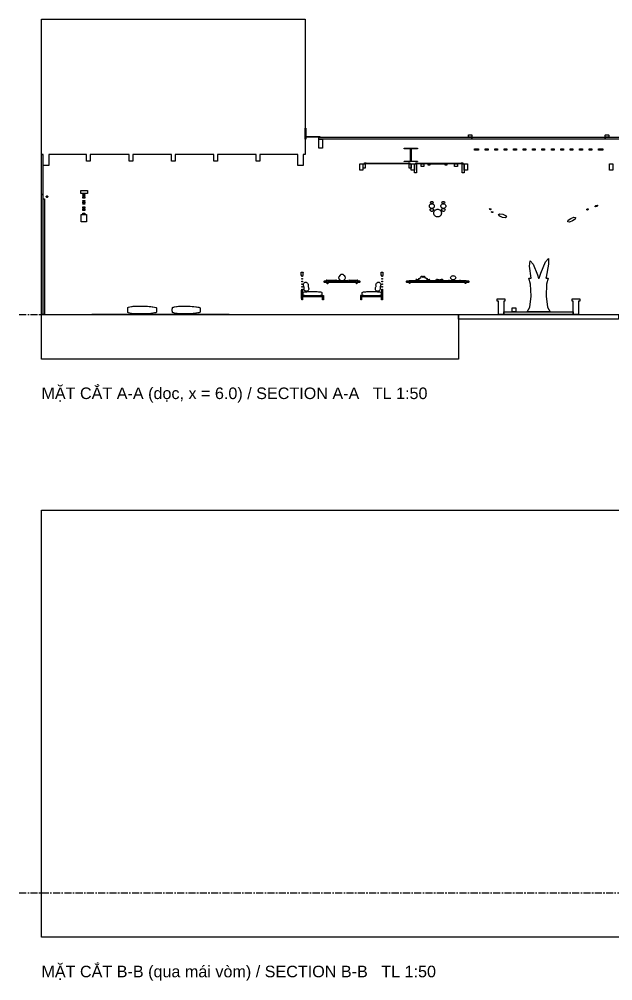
# Model space of a CAD drawing. Header units: millimetres. Extents: x -2320 to 44593, y -183000 to 30400.
# Drawn here: x -500 to 12858, y -48978 to -27360 of the extents above; entities that cross this region are included whole.
import ezdxf

# ---------------------------------------------------------------- set-up
doc = ezdxf.new("R2010")
doc.units = ezdxf.units.MM
doc.header["$LTSCALE"] = 50
doc.linetypes.add('CENTER', pattern=[5.08, 3.175, -0.635, 0.635, -0.635])
for name, color, linetype in [('A-BLDG', 8, 'Continuous'), ('A-SECT', 7, 'Continuous'), ('A-TEXT', 7, 'Continuous'), ('S-GRID', 8, 'CENTER')]:
    doc.layers.add(name, color=color, linetype=linetype)
doc.styles.add('VN', font='arial.ttf')

msp = doc.modelspace()

# ---------------------------------------------------------------- linework, layer by layer
at = {"layer": 'A-BLDG'}
msp.add_lwpolyline([(30400, -48000), (0, -48000), (0, -38400), (30400, -38400)], close=True, dxfattribs=at)
at = {"layer": 'A-SECT'}
for points in [[(41.4, -30400), (0.3, -30400), (0.3, -30280), (0.3, -27480), (0.3, -27360), (5935.6, -27360), (5935.6, -27480), (5935.6, -30280), (5935.6, -30400), (5894, -30400), (5894, -30650), (5770.3, -30650), (5770.3, -30400), (4918.6, -30400), (4918.6, -30550), (4836.1, -30550), (4836.1, -30400), (3963.7, -30400), (3963.7, -30550), (3881.3, -30550), (3881.3, -30400), (3008.9, -30400), (3008.9, -30550), (2926.5, -30550), (2926.5, -30400), (2054.1, -30400), (2054.1, -30550), (1971.6, -30550), (1971.6, -30400), (1099.3, -30400), (1099.3, -30550), (1016.8, -30550), (1016.8, -30400), (165, -30400), (165, -30650), (41.4, -30650)], [(5951.1, -29810), (5951.1, -30060), (5935.6, -30060), (5935.6, -29810)], [(6265.4, -29998), (6265.4, -30010), (5935.6, -30010), (5935.6, -29998)], [(9688, -30010), (9688, -30060), (6244.8, -30060), (6244.8, -30010)], [(9688, -30007), (9685, -30010), (9611, -30010), (9608, -30007), (9608, -29963), (9611, -29960), (9685, -29960), (9688, -29963)], [(12688, -30010), (12688, -30060), (9688, -30060), (9688, -30010)], [(12765, -29960), (12768, -29963), (12768, -30007), (12765, -30010), (12691, -30010), (12688, -30007), (12688, -29963), (12691, -29960)], [(15966, -30010), (15966, -30060), (12688, -30060), (12688, -30010)], [(6327.2, -30060), (6327.2, -30260), (6244.8, -30260), (6244.8, -30060)], [(8308.9, -30270.7), (8166, -30270.7), (8166, -30260), (8466, -30260), (8466, -30270.7), (8323.1, -30270.7), (8323.1, -30549.3), (8466, -30549.3), (8466, -30560), (8166, -30560), (8166, -30549.3), (8308.9, -30549.3)], [(30.9, -30400), (30.9, -31300), (0, -31300), (0, -30400)], [(9838.7, -30272), (9838.7, -30307), (9838.1, -30307), (9837.9, -30307), (9837.7, -30307), (9743, -30307), (9743, -30272), (9837.7, -30272), (9837.9, -30272), (9838.1, -30272)], [(10050.4, -30307), (10049.7, -30307), (9990.9, -30307), (9990.2, -30307), (9989.6, -30307), (9989.6, -30272), (9990.2, -30272), (9990.9, -30272), (10049.7, -30272), (10050.4, -30272), (10051, -30272), (10051, -30307)], [(10262.8, -30307), (10262, -30307), (10203.2, -30307), (10202.5, -30307), (10201.9, -30307), (10201.9, -30272), (10202.5, -30272), (10203.2, -30272), (10262, -30272), (10262.8, -30272), (10263.3, -30272), (10263.3, -30307)], [(10475.1, -30307), (10474.3, -30307), (10415.5, -30307), (10414.8, -30307), (10414.2, -30307), (10414.2, -30272), (10414.8, -30272), (10415.5, -30272), (10474.3, -30272), (10475.1, -30272), (10475.6, -30272), (10475.6, -30307)], [(10687.4, -30307), (10686.6, -30307), (10627.8, -30307), (10627.1, -30307), (10626.5, -30307), (10626.5, -30272), (10627.1, -30272), (10627.8, -30272), (10686.6, -30272), (10687.4, -30272), (10688, -30272), (10688, -30307)], [(10899.7, -30307), (10898.9, -30307), (10840.2, -30307), (10839.4, -30307), (10838.8, -30307), (10838.8, -30272), (10839.4, -30272), (10840.2, -30272), (10898.9, -30272), (10899.7, -30272), (10900.3, -30272), (10900.3, -30307)], [(11112, -30307), (11111.2, -30307), (11052.5, -30307), (11051.7, -30307), (11051.1, -30307), (11051.1, -30272), (11051.7, -30272), (11052.5, -30272), (11111.2, -30272), (11112, -30272), (11112.6, -30272), (11112.6, -30307)], [(11324.9, -30307), (11324.3, -30307), (11323.5, -30307), (11264.8, -30307), (11264, -30307), (11263.4, -30307), (11263.4, -30272), (11264, -30272), (11264.8, -30272), (11323.5, -30272), (11324.3, -30272), (11324.9, -30272)], [(11536.6, -30307), (11535.8, -30307), (11477.1, -30307), (11476.3, -30307), (11475.7, -30307), (11475.7, -30272), (11476.3, -30272), (11477.1, -30272), (11535.8, -30272), (11536.6, -30272), (11537.2, -30272), (11537.2, -30307)], [(11748.9, -30307), (11748.2, -30307), (11689.4, -30307), (11688.6, -30307), (11688, -30307), (11688, -30272), (11688.6, -30272), (11689.4, -30272), (11748.2, -30272), (11748.9, -30272), (11749.5, -30272), (11749.5, -30307)], [(11961.2, -30307), (11960.5, -30307), (11901.7, -30307), (11900.9, -30307), (11900.4, -30307), (11900.4, -30272), (11900.9, -30272), (11901.7, -30272), (11960.5, -30272), (11961.2, -30272), (11961.8, -30272), (11961.8, -30307)], [(12173.5, -30307), (12172.8, -30307), (12114, -30307), (12113.2, -30307), (12112.7, -30307), (12112.7, -30272), (12113.2, -30272), (12114, -30272), (12172.8, -30272), (12173.5, -30272), (12174.1, -30272), (12174.1, -30307)], [(12385.8, -30307), (12385.1, -30307), (12326.3, -30307), (12325.6, -30307), (12325, -30307), (12325, -30272), (12325.6, -30272), (12326.3, -30272), (12385.1, -30272), (12385.8, -30272), (12386.4, -30272), (12386.4, -30307)], [(12537.3, -30307), (12537.3, -30272), (12537.9, -30272), (12538.3, -30272), (12633, -30272), (12633, -30307), (12538.3, -30307), (12537.9, -30307)], [(7166, -30750), (7166, -30610), (7201, -30610), (7236, -30610), (7236, -30750), (7201, -30750)], [(7241, -30610), (7283, -30610), (7283, -30710), (7241, -30710)], [(7268, -30586), (7308, -30586), (7308, -30598), (8254.5, -30598), (8254.5, -30586), (8294.5, -30586), (8294.5, -30598), (8264.5, -30598), (8264.5, -30610), (7298, -30610), (7298, -30598), (7268, -30598)], [(8279.5, -30610), (8321.5, -30610), (8321.5, -30710), (8279.5, -30710)], [(8394.5, -30750), (8324.5, -30750), (8324.5, -30610), (8394.5, -30610)], [(8397.5, -30610), (8439.5, -30610), (8439.5, -30810), (8397.5, -30810)], [(8424.5, -30586), (8464.5, -30586), (8464.5, -30598), (9444, -30598), (9444, -30586), (9484, -30586), (9484, -30598), (9454, -30598), (9454, -30610), (8454.5, -30610), (8454.5, -30598), (8424.5, -30598)], [(8547.1, -30612), (8609, -30612), (8609, -30670), (8547.1, -30670)], [(8720.7, -30609.2), (8722.4, -30609.2), (8725.5, -30609.2), (8725.7, -30609.2), (8729.4, -30609.2), (8735.2, -30609.2), (8736, -30609.2), (8743.1, -30609.2), (8743.4, -30609.2), (8744.5, -30609.2), (8750.3, -30609.2), (8751.7, -30609.2), (8756.4, -30609.2), (8794.3, -30609.2), (8795.3, -30609.2), (8796.2, -30609.2), (8797.3, -30609.2), (8798.3, -30609.2), (8799.5, -30609.2), (8800.5, -30609.2), (8801.5, -30609.2), (8802.8, -30609.2), (8804.2, -30609.2), (8805.2, -30609.2), (8806.2, -30609.2), (8807.6, -30609.2), (8808.6, -30609.2), (8810.2, -30609.2), (8811.8, -30609.2), (8812.7, -30609.2), (8814.4, -30609.2), (8815.3, -30609.2), (8816.1, -30609.2), (8817.8, -30609.2), (8818.5, -30609.2), (8820.3, -30609.2), (8821.9, -30609.2), (8822.7, -30609.2), (8823.3, -30609.2), (8825, -30609.2), (8826.5, -30609.2), (8827.1, -30609.2), (8828.6, -30609.2), (8829.2, -30609.2), (8829.7, -30609.2), (8831.1, -30609.2), (8832.3, -30609.2), (8832.8, -30609.2), (8833.9, -30609.2), (8834.3, -30609.2), (8834.7, -30609.2), (8835.6, -30609.2), (8836.4, -30609.2), (8836.7, -30609.2), (8845.3, -30609.2), (8853.9, -30609.2), (8866, -30609.2), (8936.7, -30609.2), (8986.7, -30609.2), (8995.3, -30609.2), (8995.6, -30609.2), (8996.4, -30609.2), (8997.3, -30609.2), (8997.7, -30609.2), (8998.1, -30609.2), (8999.2, -30609.2), (8999.7, -30609.2), (9000.9, -30609.2), (9002.3, -30609.2), (9002.8, -30609.2), (9003.4, -30609.2), (9004.9, -30609.2), (9005.5, -30609.2), (9007, -30609.2), (9007.7, -30609.2), (9009.3, -30609.2), (9010.1, -30609.2), (9011.7, -30609.2), (9013.5, -30609.2), (9014.2, -30609.2), (9015.9, -30609.2), (9016.7, -30609.2), (9017.6, -30609.2), (9019.3, -30609.2), (9020.2, -30609.2), (9021.8, -30609.2), (9023.4, -30609.2), (9024.4, -30609.2), (9025.8, -30609.2), (9026.8, -30609.2), (9027.8, -30609.2), (9029.2, -30609.2), (9030.2, -30609.2), (9031.5, -30609.2), (9032.5, -30609.2), (9033.7, -30609.2), (9034.7, -30609.2), (9035.8, -30609.2), (9036.7, -30609.2), (9037.7, -30609.2), (9075.6, -30609.2), (9080.3, -30609.2), (9081.7, -30609.2), (9087.5, -30609.2), (9088.6, -30609.2), (9088.9, -30609.2), (9096, -30609.2), (9096.7, -30609.2), (9102.6, -30609.2), (9106.3, -30609.2), (9106.5, -30609.2), (9109.6, -30609.2), (9111.3, -30609.2), (9125.1, -30609.2), (9125.1, -30638.2), (9111.3, -30638.2), (9102.6, -30638.2), (9088.9, -30638.2), (9088.9, -30620.3), (9088.6, -30620.3), (9087.5, -30620.3), (9081.7, -30620.3), (9080.3, -30620.3), (9075.6, -30620.3), (9037.7, -30620.3), (9036.7, -30620.3), (9035.8, -30620.3), (9034.7, -30620.3), (9033.7, -30620.3), (9032.5, -30620.3), (9031.5, -30620.3), (9030.2, -30620.3), (9029.2, -30620.3), (9027.8, -30620.3), (9026.8, -30620.3), (9025.8, -30620.3), (9024.4, -30620.3), (9023.4, -30620.3), (9021.8, -30620.3), (9020.2, -30620.3), (9019.3, -30620.3), (9017.6, -30620.3), (9016.7, -30620.3), (9015.9, -30620.3), (9014.2, -30620.3), (9013.5, -30620.3), (9011.7, -30620.3), (9010.1, -30620.3), (9009.3, -30620.3), (9007.7, -30620.3), (9007, -30620.3), (9005.5, -30620.3), (9004.9, -30620.3), (9003.4, -30620.3), (9002.8, -30620.3), (9002.3, -30620.3), (9000.9, -30620.3), (8999.7, -30620.3), (8999.2, -30620.3), (8998.1, -30620.3), (8997.7, -30620.3), (8997.3, -30620.3), (8996.4, -30620.3), (8995.6, -30620.3), (8995.3, -30620.3), (8986.7, -30620.3), (8936.7, -30620.3), (8866, -30620.3), (8853.9, -30620.3), (8845.3, -30620.3), (8836.7, -30620.3), (8836.4, -30620.3), (8835.6, -30620.3), (8834.7, -30620.3), (8834.3, -30620.3), (8833.9, -30620.3), (8832.8, -30620.3), (8832.3, -30620.3), (8831.1, -30620.3), (8829.7, -30620.3), (8829.2, -30620.3), (8828.6, -30620.3), (8827.1, -30620.3), (8826.5, -30620.3), (8825, -30620.3), (8823.3, -30620.3), (8822.7, -30620.3), (8821.9, -30620.3), (8820.3, -30620.3), (8818.5, -30620.3), (8817.8, -30620.3), (8816.1, -30620.3), (8815.3, -30620.3), (8814.4, -30620.3), (8812.7, -30620.3), (8811.8, -30620.3), (8810.2, -30620.3), (8808.6, -30620.3), (8807.6, -30620.3), (8806.2, -30620.3), (8805.2, -30620.3), (8804.2, -30620.3), (8802.8, -30620.3), (8801.5, -30620.3), (8800.5, -30620.3), (8799.5, -30620.3), (8798.3, -30620.3), (8797.3, -30620.3), (8796.2, -30620.3), (8795.3, -30620.3), (8794.3, -30620.3), (8756.4, -30620.3), (8751.7, -30620.3), (8750.3, -30620.3), (8744.5, -30620.3), (8743.4, -30620.3), (8743.1, -30620.3), (8743.1, -30638.2), (8729.4, -30638.2), (8720.7, -30638.2), (8706.9, -30638.2), (8706.9, -30609.2)], [(9299.5, -30612), (9361.4, -30612), (9361.4, -30670), (9299.5, -30670)], [(9469, -30610), (9511, -30610), (9511, -30810), (9469, -30810)], [(9516, -30750), (9516, -30610), (9518, -30610), (9586, -30610), (9586, -30750), (9518, -30750)], [(12856, -30750), (12786, -30750), (12786, -30610), (12856, -30610)], [(0, -34000), (0, -31315), (1.2, -31309.3), (4.6, -31304.4), (9.6, -31301.1), (15.5, -31300), (21.4, -31301.1), (26.4, -31304.4), (29.8, -31309.3), (30.9, -31315), (30.9, -34000)], [(136.7, -31362.7), (128.4, -31367.4), (118.8, -31367.4), (110.5, -31362.7), (105.7, -31354.7), (105.7, -31345.3), (110.5, -31337.3), (118.8, -31332.6), (128.4, -31332.6), (136.7, -31337.3), (141.5, -31345.3), (141.5, -31354.7)], [(885, -31276), (885, -31214), (889, -31210), (1031, -31210), (1035, -31214), (1035, -31276), (1031, -31280), (889, -31280)], [(935, -31310.5), (935, -31299.1), (975, -31299.1), (975, -31310.5), (975, -31318.9), (935, -31318.9)], [(975, -31345.1), (975, -31347), (935, -31347), (935, -31345.1), (935, -31333), (975, -31333)], [(70.7, -34000), (41.1, -34000), (41.1, -31400), (70.7, -31400)], [(935, -31367.6), (935, -31361.1), (975, -31361.1), (975, -31367.6), (975, -31380.9), (935, -31380.9)], [(975, -31439.1), (975, -31452.4), (975, -31458.9), (935, -31458.9), (935, -31452.4), (935, -31439.1)], [(975, -31485.1), (975, -31487), (935, -31487), (935, -31485.1), (935, -31473), (975, -31473)], [(935, -31520.9), (935, -31507.6), (935, -31501.1), (975, -31501.1), (975, -31507.6), (975, -31520.9)], [(8829.1, -31594.8), (8820.3, -31604), (8817.4, -31606), (8808.1, -31611.4), (8806, -31612.2), (8798.1, -31614.5), (8791.8, -31615.6), (8786.1, -31616), (8780.4, -31615.6), (8774.1, -31614.5), (8766.2, -31612.2), (8764.1, -31611.4), (8754.7, -31606), (8751.8, -31604), (8743.1, -31594.8), (8736.5, -31584.4), (8734.2, -31577.8), (8732.8, -31573.4), (8730.5, -31573.4), (8730.5, -31549.4), (8732.8, -31549.4), (8734.2, -31545), (8736.5, -31538.4), (8743.1, -31527.9), (8751.8, -31518.8), (8754.7, -31516.8), (8764.1, -31511.3), (8766.2, -31510.6), (8774.1, -31508.3), (8780.4, -31507.2), (8786.1, -31506.8), (8791.8, -31507.2), (8798.1, -31508.3), (8806, -31510.6), (8808.1, -31511.3), (8817.4, -31516.8), (8820.3, -31518.8), (8829.1, -31527.9), (8835.7, -31538.4), (8838, -31545), (8839.4, -31549.4), (8841.7, -31549.4), (8841.7, -31573.4), (8839.4, -31573.4), (8838, -31577.8), (8835.7, -31584.4)], [(8822.5, -31484.2), (8811.1, -31497.1), (8801.6, -31504.2), (8796.5, -31504.2), (8786.1, -31504.2), (8775.7, -31504.2), (8770.6, -31504.2), (8761.1, -31497.1), (8749.7, -31484.2), (8761.1, -31468.1), (8770.6, -31459.2), (8775.7, -31457.6), (8786.1, -31456.4), (8796.5, -31457.6), (8801.6, -31459.2), (8811.1, -31468.1)], [(9077.3, -31606), (9067.9, -31611.4), (9065.8, -31612.2), (9057.9, -31614.5), (9051.6, -31615.6), (9045.9, -31616), (9040.2, -31615.6), (9033.9, -31614.5), (9026, -31612.2), (9023.9, -31611.4), (9014.6, -31606), (9011.7, -31604), (9002.9, -31594.8), (8996.3, -31584.4), (8994, -31577.8), (8992.6, -31573.4), (8990.3, -31573.4), (8990.3, -31549.4), (8992.6, -31549.4), (8994, -31545), (8996.3, -31538.4), (9002.9, -31527.9), (9011.7, -31518.8), (9014.6, -31516.8), (9023.9, -31511.3), (9026, -31510.6), (9033.9, -31508.3), (9040.2, -31507.2), (9045.9, -31506.8), (9051.6, -31507.2), (9057.9, -31508.3), (9065.8, -31510.6), (9067.9, -31511.3), (9077.3, -31516.8), (9080.2, -31518.8), (9088.9, -31527.9), (9095.5, -31538.4), (9097.8, -31545), (9099.2, -31549.4), (9101.5, -31549.4), (9101.5, -31573.4), (9099.2, -31573.4), (9097.8, -31577.8), (9095.5, -31584.4), (9088.9, -31594.8), (9080.2, -31604)], [(9070.9, -31497.1), (9061.4, -31504.2), (9056.3, -31504.2), (9045.9, -31504.2), (9035.5, -31504.2), (9030.4, -31504.2), (9020.9, -31497.1), (9009.5, -31484.2), (9020.9, -31468.1), (9030.4, -31459.2), (9035.5, -31457.6), (9045.9, -31456.4), (9056.3, -31457.6), (9061.4, -31459.2), (9070.9, -31468.1), (9082.3, -31484.2)], [(12456.4, -31570.2), (12476.3, -31549.5), (12507.8, -31537.9), (12519.5, -31547), (12499.7, -31567.7), (12468.1, -31579.3)], [(1015, -31751.9), (1015, -31838.5), (1015, -31915.3), (895, -31915.3), (895, -31838.5), (895, -31751.9)], [(975, -31592.4), (975, -31598.9), (935, -31598.9), (935, -31592.4), (935, -31579.1), (975, -31579.1)], [(935, -31614.9), (935, -31613), (975, -31613), (975, -31614.9), (975, -31627), (935, -31627)], [(975, -31653.4), (975, -31660.9), (935, -31660.9), (935, -31653.4), (935, -31641.1), (975, -31641.1)], [(935, -31738.9), (935, -31726.6), (935, -31719.1), (975, -31719.1), (975, -31726.6), (975, -31738.9)], [(8811.1, -31666.1), (8801.6, -31676.8), (8796.5, -31681.2), (8786.1, -31684.3), (8775.7, -31681.2), (8770.6, -31676.8), (8761.1, -31666.1), (8743.8, -31636.8), (8761.1, -31624), (8775.7, -31616.8), (8786.1, -31616.8), (8796.5, -31616.8), (8811.1, -31624), (8828.4, -31636.8)], [(8853.3, -31658.8), (8866.6, -31647.3), (8876.1, -31641.7), (8891.8, -31634.9), (8891.9, -31634.8), (8904.6, -31632.6), (8916, -31631.9), (8927.4, -31632.6), (8940.1, -31634.8), (8940.2, -31634.9), (8955.9, -31641.7), (8965.4, -31647.3), (8978.7, -31658.8), (8982.2, -31662.4), (8993, -31679.7), (8999.7, -31698.5), (9000.5, -31706), (9003.7, -31706), (9003.7, -31730), (9000.5, -31730), (8999.7, -31737.5), (8993, -31756.3), (8982.2, -31773.6), (8978.7, -31777.2), (8965.4, -31788.7), (8955.9, -31794.3), (8940.2, -31801.1), (8940.1, -31801.2), (8927.4, -31803.4), (8916, -31804.1), (8904.6, -31803.4), (8891.9, -31801.2), (8891.8, -31801.1), (8876.1, -31794.3), (8866.6, -31788.7), (8853.3, -31777.2), (8849.8, -31773.6), (8839, -31756.3), (8832.3, -31737.5), (8831.5, -31730), (8828.3, -31730), (8828.3, -31706), (8831.5, -31706), (8832.3, -31698.5), (8839, -31679.7), (8849.8, -31662.4)], [(9061.4, -31676.8), (9056.3, -31681.2), (9045.9, -31684.3), (9035.5, -31681.2), (9030.4, -31676.8), (9020.9, -31666.1), (9003.6, -31636.8), (9020.9, -31624), (9035.5, -31616.8), (9045.9, -31616.8), (9056.3, -31616.8), (9070.9, -31624), (9088.2, -31636.8), (9070.9, -31666.1)], [(10111.5, -31621.1), (10115.9, -31634.4), (10104.6, -31643.4), (10088.9, -31639.1), (10084.5, -31625.8), (10095.8, -31616.8)], [(10131.3, -31701.1), (10130.3, -31687.5), (10144.7, -31681.2), (10160.1, -31688.5), (10161.1, -31702.1), (10146.7, -31708.4)], [(10289, -31751.6), (10316.7, -31733.3), (10380.9, -31741.9), (10444, -31772.4), (10469, -31806.9), (10441.3, -31825.2), (10377.1, -31816.6), (10314, -31786.1)], [(12302.4, -31638.7), (12288.4, -31649.5), (12273.9, -31645.2), (12273.3, -31630.3), (12287.2, -31619.6), (12301.8, -31623.8)], [(11885.3, -31922.3), (11843.7, -31915.7), (11854.4, -31880.2), (11911.1, -31836.6), (11980.7, -31810.5), (12022.3, -31817.2), (12011.6, -31852.7), (11954.8, -31896.2)], [(11367.8, -33318.2), (11357.8, -33584.7), (11387.7, -33833.4), (11447.6, -33940), (11258.6, -33940), (11190.9, -33940), (11189.3, -33940), (11188.7, -33940), (11188.3, -33940), (11188, -33940), (11187.7, -33940), (11187.3, -33940), (11186.6, -33940), (11184.8, -33940), (10928.7, -33940), (10988.6, -33833.4), (11018.5, -33584.7), (11008.5, -33318.2), (10968.6, -33185), (11023, -33185), (10985.6, -32910.1), (11001.5, -32791.6), (11066.9, -32863.5), (11164.2, -33106.6), (11187.4, -33185), (11187.7, -33185), (11188, -33185), (11188.3, -33185), (11188.7, -33185), (11189.3, -33185), (11190.9, -33185), (11201.6, -33185), (11238.7, -33072), (11346.1, -32814.2), (11410.5, -32738.9), (11414.5, -32866.3), (11357.1, -33162.2), (11351, -33185), (11407.7, -33185)], [(5849, -33121), (5849, -33064), (5853, -33060), (5849, -33060), (5845, -33056), (5845, -33049), (5849, -33045), (5883, -33045), (5887, -33049), (5887, -33056), (5883, -33060), (5879, -33060), (5883, -33064), (5883, -33121), (5879, -33125), (5873, -33125), (5873, -33147.3), (5857, -33147.3), (5857, -33125), (5853, -33125)], [(7649, -33121), (7649, -33064), (7653, -33060), (7649, -33060), (7645, -33056), (7645, -33049), (7649, -33045), (7683, -33045), (7687, -33049), (7687, -33056), (7683, -33060), (7679, -33060), (7683, -33064), (7683, -33121), (7679, -33125), (7675, -33125), (7675, -33147.3), (7659, -33147.3), (7659, -33125), (7653, -33125)], [(5857, -33206.7), (5857, -33190.1), (5873, -33190.1), (5873, -33206.7)], [(5857, -33266.1), (5857, -33249.5), (5873, -33249.5), (5873, -33266.1)], [(5963.1, -33477.9), (5960.3, -33478), (5957.5, -33477.9), (5954.6, -33477.8), (5951.3, -33477.1), (5945.1, -33473.8), (5934.6, -33466.2), (5923.5, -33455.8), (5915.9, -33444.3), (5911.5, -33432.3), (5909.4, -33420), (5909.2, -33407.4), (5910.1, -33394.6), (5909.8, -33382), (5906.4, -33369.9), (5901.7, -33357.9), (5898.2, -33345.8), (5896.6, -33333.4), (5897.2, -33320.7), (5901.1, -33307.4), (5908.6, -33294.2), (5916.4, -33283.8), (5921.3, -33278.9), (5924.3, -33277.2), (5927, -33276.2), (5929.7, -33275.3), (5932.4, -33274.6), (5935.1, -33273.9), (5937.8, -33273.3), (5940, -33272.9), (5941.6, -33272.2), (5942.2, -33272.6), (5943.3, -33272.5), (5946.1, -33272.2), (5948.9, -33272.1), (5951.7, -33272), (5954.5, -33272.1), (5957.4, -33272.2), (5960.7, -33272.9), (5966.9, -33276.2), (5977.4, -33283.8), (5988.5, -33294.2), (5996.1, -33305.7), (6000.5, -33317.7), (6002.6, -33330), (6002.8, -33342.6), (6001.9, -33355.4), (6002.2, -33368), (6005.6, -33380.1), (6010.3, -33392.1), (6013.8, -33404.2), (6015.4, -33416.6), (6014.8, -33429.3), (6010.9, -33442.6), (6003.4, -33455.8), (5995.6, -33466.2), (5990.7, -33471.1), (5987.7, -33472.8), (5985, -33473.8), (5982.3, -33474.7), (5979.6, -33475.4), (5976.9, -33476.1), (5974.2, -33476.7), (5972, -33477.1), (5970.4, -33477.8), (5969.8, -33477.4), (5968.7, -33477.5), (5965.9, -33477.8)], [(6432.5, -33280), (6436, -33280), (6436, -33274), (6430, -33280), (6372, -33280), (6366, -33274), (6366, -33246), (6372, -33240), (6430, -33240), (6436, -33246), (6436, -33240), (7096, -33240), (7096, -33246), (7102, -33240), (7160, -33240), (7166, -33246), (7166, -33274), (7160, -33280), (7102, -33280), (7096, -33274), (7096, -33280), (7099.5, -33280), (7099.5, -33312.4), (7087.5, -33312.4), (7087.5, -33280), (6444.5, -33280), (6444.5, -33312.4), (6432.5, -33312.4)], [(6518.3, -33228), (6522.8, -33228), (6529.2, -33228), (6540.7, -33228), (6567.8, -33228), (6572.9, -33226.7), (6611.4, -33216), (6615.6, -33218), (6607.2, -33228), (6572.9, -33238.5), (6567.8, -33240), (6540.7, -33240), (6529.2, -33240), (6522.8, -33240), (6518.3, -33240), (6514.8, -33240), (6511.6, -33240), (6508.4, -33240), (6504.9, -33240), (6500.4, -33240), (6494, -33240), (6482.5, -33240), (6455.4, -33240), (6450.3, -33238.5), (6416, -33228), (6407.6, -33218), (6411.8, -33216), (6450.3, -33226.7), (6455.4, -33228), (6482.5, -33228), (6494, -33228), (6500.4, -33228), (6504.9, -33228), (6508.4, -33228), (6511.6, -33228), (6514.8, -33228)], [(6641.2, -33240), (6641.2, -33237), (6646.3, -33237), (6632.9, -33225), (6636.9, -33223), (6649, -33233), (6682.1, -33233), (6725.3, -33233), (6728.5, -33233), (6724.4, -33227), (6704.7, -33205.7), (6702.3, -33203), (6694.6, -33175), (6700.4, -33145), (6704.7, -33140.5), (6720.4, -33125), (6733.5, -33117), (6730.5, -33117), (6730.5, -33109), (6734.8, -33109), (6741.2, -33097), (6746.7, -33094.7), (6755.8, -33091.7), (6761.5, -33090.5), (6766, -33090.1), (6770.5, -33090.5), (6776.2, -33091.7), (6785.3, -33094.7), (6790.8, -33097), (6797.2, -33109), (6801.5, -33109), (6801.5, -33117), (6798.5, -33117), (6811.6, -33125), (6827.3, -33140.5), (6831.6, -33145), (6837.4, -33175), (6829.7, -33203), (6827.3, -33205.7), (6807.6, -33227), (6803.6, -33233), (6806.7, -33233), (6849.9, -33233), (6883, -33233), (6895.1, -33223), (6899.1, -33225), (6885.7, -33237), (6890.8, -33237), (6890.8, -33240)], [(7027.1, -33228), (7031.6, -33228), (7038, -33228), (7049.5, -33228), (7076.6, -33228), (7081.7, -33226.7), (7120.2, -33216), (7124.4, -33218), (7116, -33228), (7081.7, -33238.5), (7076.6, -33240), (7049.5, -33240), (7038, -33240), (7031.6, -33240), (7027.1, -33240), (7023.6, -33240), (7020.4, -33240), (7017.2, -33240), (7013.7, -33240), (7009.2, -33240), (7002.8, -33240), (6991.3, -33240), (6964.2, -33240), (6959.1, -33238.5), (6924.8, -33228), (6916.4, -33218), (6920.6, -33216), (6959.1, -33226.7), (6964.2, -33228), (6991.3, -33228), (7002.8, -33228), (7009.2, -33228), (7013.7, -33228), (7017.2, -33228), (7020.4, -33228), (7023.6, -33228)], [(7555.1, -33476.1), (7552.4, -33475.4), (7549.7, -33474.7), (7547, -33473.8), (7544.3, -33472.8), (7541.3, -33471.1), (7536.4, -33466.2), (7528.6, -33455.8), (7521.1, -33442.6), (7517.2, -33429.3), (7516.6, -33416.6), (7518.2, -33404.2), (7521.7, -33392.1), (7526.4, -33380.1), (7529.8, -33368), (7530.1, -33355.4), (7529.2, -33342.6), (7529.4, -33330), (7531.5, -33317.7), (7535.9, -33305.7), (7543.5, -33294.2), (7554.6, -33283.8), (7565.1, -33276.2), (7571.3, -33272.9), (7574.6, -33272.2), (7577.5, -33272.1), (7580.3, -33272), (7583.1, -33272.1), (7585.9, -33272.2), (7588.7, -33272.5), (7589.8, -33272.6), (7590.4, -33272.2), (7592, -33272.9), (7594.2, -33273.3), (7596.9, -33273.9), (7599.6, -33274.6), (7602.3, -33275.3), (7605, -33276.2), (7607.7, -33277.2), (7610.7, -33278.9), (7615.6, -33283.8), (7623.4, -33294.2), (7630.9, -33307.4), (7634.8, -33320.7), (7635.4, -33333.4), (7633.8, -33345.8), (7630.3, -33357.9), (7625.6, -33369.9), (7622.2, -33382), (7621.9, -33394.6), (7622.8, -33407.4), (7622.6, -33420), (7620.5, -33432.3), (7616.1, -33444.3), (7608.5, -33455.8), (7597.4, -33466.2), (7586.9, -33473.8), (7580.7, -33477.1), (7577.4, -33477.8), (7574.5, -33477.9), (7571.7, -33478), (7568.9, -33477.9), (7566.1, -33477.8), (7563.3, -33477.5), (7562.2, -33477.4), (7561.6, -33477.8), (7560, -33477.1), (7557.8, -33476.7)], [(7675, -33190.1), (7675, -33206.7), (7659, -33206.7), (7659, -33190.1)], [(7675, -33249.5), (7675, -33266.1), (7659, -33266.1), (7659, -33249.5)], [(8282.5, -33280), (8286, -33280), (8286, -33274), (8280, -33280), (8222, -33280), (8216, -33274), (8216, -33246), (8222, -33240), (8280, -33240), (8286, -33246), (8286, -33240), (9546, -33240), (9546, -33246), (9552, -33240), (9610, -33240), (9616, -33246), (9616, -33274), (9610, -33280), (9552, -33280), (9546, -33274), (9546, -33280), (9549.5, -33280), (9549.5, -33299.3), (9537.5, -33299.3), (9537.5, -33280), (8294.5, -33280), (8294.5, -33299.3), (8282.5, -33299.3)], [(8706.7, -33223.4), (8660.8, -33237), (8887, -33237), (8881.2, -33219), (8892.8, -33203), (8906, -33206.3), (8922.6, -33209.6), (8931.7, -33211), (8935.3, -33214.2), (8946.1, -33220.2), (8956, -33222), (8965.9, -33220.2), (8976.7, -33214.2), (8980.3, -33211), (8989.4, -33209.6), (9006, -33206.3), (9019.2, -33203), (9030.8, -33219), (9025, -33237), (9180.8, -33237), (9165.4, -33225), (9170, -33223), (9183.9, -33233), (9209.4, -33233), (9236.4, -33233), (9254, -33233), (9267.1, -33233), (9277.8, -33233), (9287.2, -33233), (9296, -33233), (9304.8, -33233), (9314.2, -33233), (9324.9, -33233), (9338, -33233), (9355.6, -33233), (9382.6, -33233), (9408.1, -33233), (9422, -33223), (9426.6, -33225), (9411.2, -33237), (9556, -33237), (9556, -33240), (8276, -33240), (8276, -33237), (8511.2, -33237), (8465.3, -33223.4), (8445.2, -33217), (8429.6, -33205), (8465.3, -33208.3), (8484.7, -33210), (8499.4, -33186), (8536, -33168.4), (8547.6, -33164.1), (8547.6, -33137), (8574.5, -33137), (8574.5, -33156.9), (8586, -33156), (8597.5, -33156.9), (8597.5, -33137), (8624.4, -33137), (8624.4, -33164.1), (8636, -33168.4), (8672.6, -33186), (8687.3, -33210), (8706.7, -33208.3), (8742.4, -33205), (8726.8, -33217)], [(9305.9, -33207.4), (9290.1, -33216.6), (9277.4, -33221.2), (9266, -33222.6), (9254.6, -33221.2), (9241.9, -33216.6), (9226.1, -33207.4), (9220.4, -33203), (9209.2, -33175), (9217.6, -33145), (9226.1, -33139), (9241.9, -33130.5), (9254.6, -33126.3), (9266, -33125), (9277.4, -33126.3), (9290.1, -33130.5), (9305.9, -33139), (9314.4, -33145), (9322.8, -33175), (9311.6, -33203)], [(5856, -33637), (5856, -33573), (5854, -33570), (5856, -33567), (5856, -33453), (5854, -33450), (5857, -33450), (5857, -33427.7), (5873, -33427.7), (5873, -33450), (5876, -33450), (5874, -33453), (5874, -33567), (5876, -33570), (5878, -33570), (5876, -33573), (5876, -33637), (5878, -33640), (5875, -33640), (5875, -33670), (5857, -33670), (5857, -33640), (5854, -33640)], [(5857, -33325.5), (5857, -33308.9), (5873, -33308.9), (5873, -33325.5)], [(5873, -33384.9), (5857, -33384.9), (5857, -33368.3), (5873, -33368.3)], [(5888.2, -33527.5), (5888.3, -33523), (5888.5, -33518.6), (5888.9, -33514.1), (5889.3, -33509.6), (5889.8, -33505.1), (5891.4, -33500.6), (5899.5, -33496.2), (5918.3, -33491.8), (5943.5, -33488.3), (5969.8, -33486.2), (5996, -33485.2), (6022.3, -33484.7), (6048.5, -33484.6), (6074.8, -33484.5), (6101, -33484.5), (6127.3, -33484.5), (6153.5, -33484.6), (6179.8, -33484.7), (6206, -33485.2), (6232.3, -33486.2), (6258.5, -33488.3), (6283.7, -33491.8), (6302.5, -33496.2), (6310.6, -33500.6), (6312.2, -33505.1), (6312.7, -33509.6), (6313.1, -33514.1), (6313.5, -33518.6), (6313.7, -33523), (6313.8, -33527.5), (6313.9, -33531.7), (6314.3, -33533.2), (6313.9, -33533.6), (6313.8, -33536.5), (6313.7, -33541), (6313.5, -33545.4), (6313.1, -33549.9), (6312.7, -33554.4), (6312.2, -33558.9), (6310.6, -33563.4), (6302.5, -33567.8), (6283.7, -33572.2), (6258.5, -33575.7), (6232.3, -33577.8), (6206, -33578.8), (6179.8, -33579.3), (6153.5, -33579.4), (6127.3, -33579.5), (6101, -33579.5), (6074.8, -33579.5), (6048.5, -33579.4), (6022.3, -33579.3), (5996, -33578.8), (5969.8, -33577.8), (5943.5, -33575.7), (5918.3, -33572.2), (5899.5, -33567.8), (5891.4, -33563.4), (5889.8, -33558.9), (5889.3, -33554.4), (5888.9, -33549.9), (5888.5, -33545.4), (5888.3, -33541), (5888.2, -33536.5), (5888.1, -33532.3), (5887.7, -33530.8), (5888.1, -33530.4)], [(7218.5, -33518.6), (7218.9, -33514.1), (7219.3, -33509.6), (7219.8, -33505.1), (7221.4, -33500.6), (7229.5, -33496.2), (7248.3, -33491.8), (7273.5, -33488.3), (7299.7, -33486.2), (7326, -33485.2), (7352.3, -33484.7), (7378.5, -33484.6), (7404.8, -33484.5), (7431, -33484.5), (7457.3, -33484.5), (7483.5, -33484.6), (7509.7, -33484.7), (7536, -33485.2), (7562.3, -33486.2), (7588.5, -33488.3), (7613.7, -33491.8), (7632.5, -33496.2), (7640.6, -33500.6), (7642.2, -33505.1), (7642.7, -33509.6), (7643.1, -33514.1), (7643.5, -33518.6), (7643.7, -33523), (7643.8, -33527.5), (7643.9, -33530.4), (7644.3, -33530.8), (7643.9, -33532.3), (7643.8, -33536.5), (7643.7, -33541), (7643.5, -33545.4), (7643.1, -33549.9), (7642.7, -33554.4), (7642.2, -33558.9), (7640.6, -33563.4), (7632.5, -33567.8), (7613.7, -33572.2), (7588.5, -33575.7), (7562.3, -33577.8), (7536, -33578.8), (7509.7, -33579.3), (7483.5, -33579.4), (7457.3, -33579.5), (7431, -33579.5), (7404.8, -33579.5), (7378.5, -33579.4), (7352.3, -33579.3), (7326, -33578.8), (7299.7, -33577.8), (7273.5, -33575.7), (7248.3, -33572.2), (7229.5, -33567.8), (7221.4, -33563.4), (7219.8, -33558.9), (7219.3, -33554.4), (7218.9, -33549.9), (7218.5, -33545.4), (7218.3, -33541), (7218.2, -33536.5), (7218.1, -33533.6), (7217.7, -33533.2), (7218.1, -33531.7), (7218.2, -33527.5), (7218.3, -33523)], [(7654, -33570), (7656, -33570), (7658, -33567), (7658, -33453), (7656, -33450), (7659, -33450), (7659, -33427.7), (7675, -33427.7), (7675, -33450), (7678, -33450), (7676, -33453), (7676, -33567), (7678, -33570), (7676, -33573), (7676, -33637), (7678, -33640), (7675, -33640), (7675, -33670), (7657, -33670), (7657, -33640), (7654, -33640), (7656, -33637), (7656, -33573)], [(7675, -33308.9), (7675, -33325.5), (7659, -33325.5), (7659, -33308.9)], [(7659, -33368.3), (7675, -33368.3), (7675, -33384.9), (7659, -33384.9)], [(5881, -33580), (6321, -33580), (6321, -33600), (5881, -33600)], [(6326, -33637), (6326, -33573), (6324, -33570), (6348, -33570), (6346, -33573), (6346, -33637), (6348, -33640), (6345, -33640), (6345, -33670), (6327, -33670), (6327, -33640), (6324, -33640)], [(7184, -33570), (7208, -33570), (7206, -33573), (7206, -33637), (7208, -33640), (7205, -33640), (7205, -33670), (7187, -33670), (7187, -33640), (7184, -33640), (7186, -33637), (7186, -33573)], [(7211, -33580), (7651, -33580), (7651, -33600), (7211, -33600)], [(10288, -34000), (10288, -33700), (10258, -33700), (10258, -33650), (10428, -33650), (10428, -33700), (10408, -33700), (10408, -34000)], [(11968, -34000), (11968, -33700), (11948, -33700), (11948, -33650), (12118, -33650), (12118, -33700), (12088, -33700), (12088, -34000)], [(1942.6, -33882.6), (1943, -33874.9), (1943.6, -33867.2), (1944.5, -33859.5), (1945.4, -33851.8), (1948.2, -33844), (1960.7, -33835.8), (1989.3, -33826.8), (2027.5, -33818.4), (2044.7, -33815.9), (2067.3, -33812.9), (2107.2, -33810.2), (2147, -33809.1), (2155.9, -33809.1), (2186.8, -33809.2), (2226.6, -33809.8), (2266.5, -33810.5), (2267.2, -33810.5), (2306.3, -33811.5), (2346.1, -33812.1), (2378.4, -33812.8), (2386, -33813.2), (2425.8, -33816), (2465.6, -33820), (2489.7, -33823.2), (2505.5, -33825.5), (2543.6, -33831.7), (2571.4, -33837.7), (2583.4, -33844.2), (2586.1, -33851.8), (2587.1, -33859.5), (2587.9, -33867.2), (2588.5, -33874.9), (2589, -33882.6), (2589.3, -33890.3), (2589.4, -33894.6), (2590, -33894.8), (2591.2, -33899.2), (2589.4, -33900.9), (2589.3, -33905.7), (2589, -33913.4), (2588.5, -33921.1), (2587.9, -33928.8), (2587.1, -33936.5), (2586.1, -33944.2), (2583.4, -33951.8), (2571.4, -33958.3), (2543.6, -33964.3), (2505.5, -33970.5), (2489.7, -33972.8), (2465.6, -33976), (2425.8, -33980), (2386, -33982.8), (2378.4, -33983.2), (2346.1, -33983.9), (2306.3, -33984.5), (2267.2, -33985.5), (2266.5, -33985.5), (2226.6, -33986.2), (2186.8, -33986.8), (2155.9, -33986.9), (2147, -33986.9), (2107.2, -33985.8), (2067.3, -33983.1), (2044.7, -33980.1), (2027.5, -33977.6), (1989.3, -33969.2), (1960.7, -33960.2), (1948.2, -33952), (1945.4, -33944.2), (1944.5, -33936.5), (1943.6, -33928.8), (1943, -33921.1), (1942.6, -33913.4), (1942.3, -33905.7), (1942.2, -33898.5), (1941.7, -33896.8), (1942.2, -33896.3), (1942.3, -33890.3)], [(3572.6, -33899.8), (3572.4, -33905.7), (3572, -33913.4), (3571.2, -33921.1), (3570.1, -33928.8), (3568.7, -33936.5), (3566.9, -33944.2), (3565.9, -33945.8), (3562, -33951.9), (3539.2, -33959.7), (3520.5, -33962.9), (3487.2, -33969.1), (3476.5, -33970.6), (3432.7, -33976.4), (3417.7, -33978), (3388.9, -33979.9), (3345.2, -33982.2), (3345.1, -33982.2), (3301.2, -33984), (3272.7, -33985.6), (3257.4, -33986), (3213.6, -33986.9), (3200.2, -33987), (3169.8, -33987), (3127.7, -33986), (3126, -33985.9), (3082.1, -33982.5), (3055.3, -33978.7), (3038.3, -33976.3), (2996.3, -33968.2), (2982.8, -33964.6), (2964.8, -33960), (2951.1, -33952), (2948.1, -33944.2), (2947, -33936.5), (2946.1, -33928.8), (2945.4, -33921.1), (2944.9, -33913.4), (2944.6, -33905.7), (2944.5, -33898.5), (2944, -33896.8), (2944.5, -33896.4), (2944.6, -33890.3), (2944.9, -33882.6), (2945.4, -33874.9), (2946.1, -33867.2), (2947, -33859.5), (2948.1, -33851.8), (2951.1, -33844), (2964.8, -33836), (2982.8, -33831.4), (2996.3, -33827.8), (3038.3, -33819.7), (3055.3, -33817.3), (3082.1, -33813.5), (3126, -33810.1), (3127.7, -33810), (3169.8, -33809), (3200.2, -33809), (3213.6, -33809.1), (3257.4, -33810), (3272.7, -33810.4), (3301.2, -33812), (3345.1, -33813.8), (3345.2, -33813.8), (3388.9, -33816.1), (3417.7, -33818), (3432.7, -33819.6), (3476.5, -33825.4), (3487.2, -33826.9), (3520.5, -33833.1), (3539.2, -33836.3), (3562, -33844.1), (3565.9, -33850.2), (3566.9, -33851.8), (3568.7, -33859.5), (3570.1, -33867.2), (3571.2, -33874.9), (3572, -33882.6), (3572.4, -33890.3), (3572.6, -33896.9), (3573.7, -33899.2)], [(10408.1, -33940), (11967.9, -33940), (11967.9, -34000), (10408.1, -34000)], [(10679.4, -33850), (10679.4, -33940), (10596.9, -33940), (10596.9, -33850)], [(0, -35000), (0, -34001.8), (9388, -34001.8), (9388, -35000)], [(4225, -33988), (4225, -34000), (1133.5, -34000), (1133.5, -33988)], [(12988, -34001.8), (12988, -34100), (9388, -34100), (9388, -34001.8)]]:
    msp.add_lwpolyline(points, close=True, dxfattribs=at)
at = {"layer": 'S-GRID'}
for p, q in [((-500, -34000), (35669.5, -34000)), ((-500, -47000), (43181.5, -47000))]:
    msp.add_line(p, q, dxfattribs=at)

# ---------------------------------------------------------------- texts
at = {"layer": 'A-TEXT', "style": 'VN'}
for s, p in [('MẶT CẮT A-A (dọc, x = 6.0) / SECTION A-A   TL 1:50', (0, -35900)), ('MẶT CẮT B-B (qua mái vòm) / SECTION B-B   TL 1:50', (0, -48900))]:
    msp.add_text(s, height=260, dxfattribs=at).set_placement(p)

doc.saveas('drawing.dxf')
